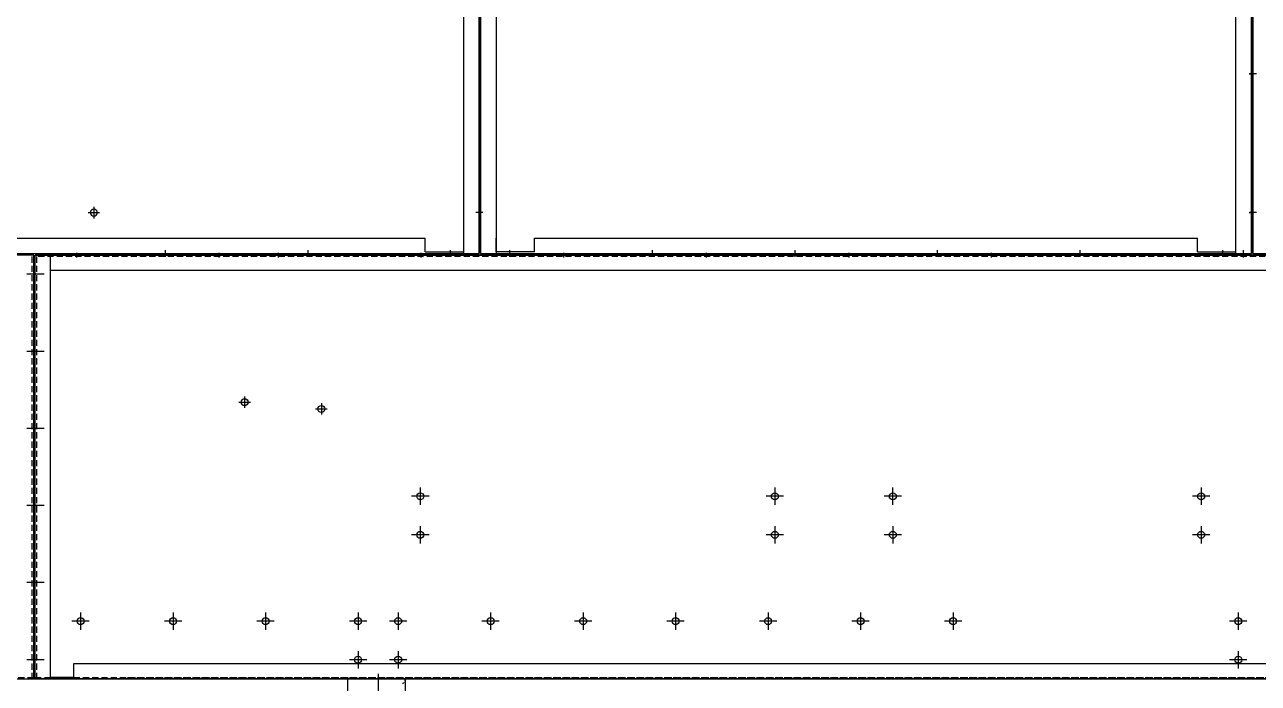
# Model space of a CAD drawing. Header units: millimetres. Extents: x 2905 to 24764, y 2030 to 17488.
# Drawn here: x 9950 to 11550, y 4708 to 5562 of the extents above; entities that cross this region are included whole.
import ezdxf

# ---------------------------------------------------------------- set-up
doc = ezdxf.new("R2010")
doc.units = ezdxf.units.MM
doc.linetypes.add('CENTER', pattern=[65, 60, -2, 1, -2])
doc.linetypes.add('HIDDEN', pattern=[3, 2, -1])
for name, color, linetype in [('CENTER', 1, 'CENTER'), ('냉각탑', 7, 'Continuous'), ('숨은선', 5, 'HIDDEN')]:
    doc.layers.add(name, color=color, linetype=linetype)

# ---------------------------------------------------------------- blocks, each defined once
blk = doc.blocks.new('9가로피스')
at = {"color": 1}
blk.add_line((-4.5, 0), (4.5, 0), dxfattribs=at)
blk = doc.blocks.new('9세로피스')
at = {"rotation": 270}
blk.add_blockref('9가로피스', (0, 0), dxfattribs=at)
blk = doc.blocks.new('9홀')
at = {"color": 1}
for p, q in [((7.5, 0), (-7.5, 0)), ((0, 7.5), (0, -7.5))]:
    blk.add_line(p, q, dxfattribs=at)
blk.add_circle((0, 0), 4.5)
blk = doc.blocks.new('6세로피스')
at = {"color": 1}
blk.add_line((0, 3), (0, -3), dxfattribs=at)
blk = doc.blocks.new('_Dot스')
at = {"color": 1}
blk.add_line((3, 0), (-3, 0), dxfattribs=at)
blk = doc.blocks.new('6가로피스')
blk.add_blockref('_Dot스', (0, 0))

msp = doc.modelspace()

# ---------------------------------------------------------------- linework, layer by layer
for p, q in [((10519.3, 5267.6), (10519.3, 8071.6)), ((10519.3, 5267.6), (10519.3, 8071.6)), ((10539.3, 5318.6), (10539.3, 8071.6)), ((10539.3, 5318.6), (10539.3, 8071.6)), ((10541.2, 8071.6), (10541.2, 5318.6)), ((10541.2, 8071.6), (10541.2, 5318.6)), ((10561.2, 8071.6), (10561.2, 5267.6)), ((10561.2, 8071.6), (10561.2, 5267.6)), ((11521.2, 5265.6), (11521.2, 8071.6)), ((11521.2, 5265.6), (11521.2, 8071.6)), ((11541.2, 5265.6), (11541.2, 8071.6)), ((11541.2, 5265.6), (11541.2, 8071.6)), ((10519.3, 5265.6), (10519.3, 5390.6)), ((10519.3, 5265.6), (10519.3, 5390.6)), ((10539.3, 5265.6), (10539.3, 5390.6)), ((10539.3, 5265.6), (10539.3, 5390.6)), ((10541.2, 5390.6), (10541.2, 5265.6)), ((10541.2, 5390.6), (10541.2, 5265.6)), ((10561.2, 5390.6), (10561.2, 5265.6)), ((10561.2, 5390.6), (10561.2, 5265.6)), ((9609.3, 5285.6), (10469.3, 5285.6)), ((9609.3, 5285.6), (10469.3, 5285.6)), ((10469.3, 5267.6), (10469.3, 5285.6)), ((10469.3, 5267.6), (10469.3, 5285.6)), ((10561.2, 5267.6), (10561.2, 5285.6)), ((10561.2, 5267.6), (10561.2, 5285.6)), ((10611.2, 5285.6), (11471.2, 5285.6)), ((10611.2, 5267.6), (10611.2, 5285.6)), ((10611.2, 5285.6), (11471.2, 5285.6)), ((10611.2, 5267.6), (10611.2, 5285.6)), ((11471.2, 5267.6), (11471.2, 5285.6)), ((11471.2, 5267.6), (11471.2, 5285.6)), ((10469.3, 5267.6), (10519.3, 5267.6)), ((10611.2, 5267.6), (10561.2, 5267.6)), ((10611.2, 5267.6), (10561.2, 5267.6)), ((11471.2, 5267.6), (11521.2, 5267.6)), ((9961.3, 5263.6), (7625.3, 5263.6)), ((9539.3, 5265.6), (10539.3, 5265.6)), ((9539.3, 5265.6), (10539.3, 5265.6)), ((9961.3, 4713.6), (9961.3, 5263.6)), ((9961.3, 5263.6), (9961.3, 4713.6)), ((9961.3, 4713.6), (9961.3, 5263.6)), ((9961.3, 5263.6), (9961.3, 4713.6)), ((12243.2, 5263.6), (9963.2, 5263.6)), ((9983.2, 4713.6), (9983.2, 5263.6)), ((10541.2, 5265.6), (11541.2, 5265.6)), ((10541.2, 5265.6), (11541.2, 5265.6)), ((12223.2, 5243.6), (9983.2, 5243.6)), ((10013.2, 4733.6), (12193.2, 4733.6)), ((10013.2, 4713.6), (10013.2, 4733.6)), ((5343.3, 4713.6), (12243.2, 4713.6)), ((7625.3, 4713.6), (9961.3, 4713.6)), ((9963.2, 4713.6), (12243.2, 4713.6)), ((9963.2, 4713.6), (12243.2, 4713.6)), ((12243.2, 4713.6), (9963.2, 4713.6)), ((10013.2, 4715.6), (9983.2, 4715.6)), ((10083.2, 4713.6), (12243.2, 4713.6)), ((10083.2, 4713.6), (12243.2, 4713.6)), ((12243.2, 4713.6), (10083.2, 4713.6)), ((11549.2, 4713.6), (11499.2, 4713.6))]:
    msp.add_line(p, q)
at = {"color": 7}
for p, q in [((10539.3, 8071.6), (10539.3, 5318.6)), ((10541.2, 8071.6), (10541.2, 5318.6)), ((11541.2, 8071.6), (11541.2, 5265.6)), ((11543.2, 8071.6), (11543.2, 5265.6)), ((10539.3, 5390.6), (10539.3, 5265.6)), ((10541.2, 5390.6), (10541.2, 5265.6)), ((9539.3, 5265.6), (10539.3, 5265.6)), ((9963.2, 5263.6), (12243.2, 5263.6)), ((9963.2, 4713.6), (9963.2, 5263.6)), ((10541.2, 5265.6), (11541.2, 5265.6)), ((11543.2, 5265.6), (12243.2, 5265.6))]:
    msp.add_line(p, q, dxfattribs=at)
at = {"color": 1}
for p, q in [((10016.7, 5266.6), (10016.7, 5260.6)), ((10201.7, 5266.6), (10201.7, 5260.6)), ((10235, 5080.2), (10235, 5065.2)), ((10227.5, 5072.7), (10242.5, 5072.7)), ((10327.1, 5064), (10342.1, 5064)), ((10334.6, 5071.5), (10334.6, 5056.5))]:
    msp.add_line(p, q, dxfattribs=at)
for centre in [(10235, 5072.7), (10334.6, 5064), (10462.9, 4950.6), (10462.9, 4950.6), (10462.9, 4950.6), (10462.9, 4950.6), (10922.9, 4950.6), (10922.9, 4950.6), (11076, 4950.6), (11076, 4950.6), (11476, 4950.6), (11476, 4950.6), (10462.9, 4900.6), (10462.9, 4900.6), (10462.9, 4900.6), (10462.9, 4900.6), (10922.9, 4900.6), (10922.9, 4900.6), (11076, 4900.6), (11076, 4900.6), (11476, 4900.6), (11476, 4900.6), (10022.2, 4788.6), (10022.2, 4788.6), (10142.2, 4788.6), (10142.2, 4788.6), (10262.2, 4788.6), (10262.2, 4788.6), (10382.2, 4788.6), (10382.2, 4788.6), (10434.2, 4788.6), (10434.2, 4788.6), (10554.2, 4788.6), (10554.2, 4788.6), (10674.2, 4788.6), (10674.2, 4788.6), (10794.2, 4788.6), (10794.2, 4788.6), (10914.2, 4788.6), (10914.2, 4788.6), (11034.2, 4788.6), (11034.2, 4788.6), (11154.2, 4788.6), (11154.2, 4788.6), (11524.2, 4788.6), (11524.2, 4788.6), (10382.2, 4738.6), (10382.2, 4738.6), (10434.2, 4738.6), (10434.2, 4738.6), (11524.2, 4738.6), (11524.2, 4738.6)]:
    msp.add_circle(centre, 4.5)
at = {"layer": 'CENTER'}
for p, q in [((9974.9, 5238.6), (9952.4, 5238.6)), ((9974.9, 5238.6), (9952.4, 5238.6)), ((9974.9, 5138.6), (9952.4, 5138.6)), ((9974.9, 5038.6), (9952.4, 5038.6)), ((9974.9, 5038.6), (9952.4, 5038.6)), ((10474.2, 4950.6), (10451.7, 4950.6)), ((10474.2, 4950.6), (10451.7, 4950.6)), ((10474.2, 4950.6), (10451.7, 4950.6)), ((10474.2, 4950.6), (10451.7, 4950.6)), ((10462.9, 4961.8), (10462.9, 4939.3)), ((10462.9, 4961.8), (10462.9, 4939.3)), ((10462.9, 4961.8), (10462.9, 4939.3)), ((10462.9, 4961.8), (10462.9, 4939.3)), ((10462.9, 4961.8), (10462.9, 4939.3)), ((10462.9, 4961.8), (10462.9, 4939.3)), ((10934.2, 4950.6), (10911.7, 4950.6)), ((10934.2, 4950.6), (10911.7, 4950.6)), ((10922.9, 4961.8), (10922.9, 4939.3)), ((10922.9, 4961.8), (10922.9, 4939.3)), ((10922.9, 4961.8), (10922.9, 4939.3)), ((11087.3, 4950.6), (11064.8, 4950.6)), ((11087.3, 4950.6), (11064.8, 4950.6)), ((11087.3, 4950.6), (11064.8, 4950.6)), ((11076, 4939.3), (11076, 4961.8)), ((11076, 4939.3), (11076, 4961.8)), ((11487.3, 4950.6), (11464.8, 4950.6)), ((11487.3, 4950.6), (11464.8, 4950.6)), ((11476, 4961.8), (11476, 4939.3)), ((11476, 4961.8), (11476, 4939.3)), ((11476, 4961.8), (11476, 4939.3)), ((9974.9, 4938.6), (9952.4, 4938.6)), ((9974.9, 4938.6), (9952.4, 4938.6)), ((10474.2, 4900.6), (10451.7, 4900.6)), ((10474.2, 4900.6), (10451.7, 4900.6)), ((10474.2, 4900.6), (10451.7, 4900.6)), ((10474.2, 4900.6), (10451.7, 4900.6)), ((10462.9, 4911.8), (10462.9, 4889.3)), ((10462.9, 4911.8), (10462.9, 4889.3)), ((10462.9, 4911.8), (10462.9, 4889.3)), ((10462.9, 4911.8), (10462.9, 4889.3)), ((10462.9, 4911.8), (10462.9, 4889.3)), ((10462.9, 4911.8), (10462.9, 4889.3)), ((10934.2, 4900.6), (10911.7, 4900.6)), ((10934.2, 4900.6), (10911.7, 4900.6)), ((10922.9, 4911.8), (10922.9, 4889.3)), ((10922.9, 4911.8), (10922.9, 4889.3)), ((10922.9, 4911.8), (10922.9, 4889.3)), ((11087.3, 4900.6), (11064.8, 4900.6)), ((11087.3, 4900.6), (11064.8, 4900.6)), ((11076, 4911.8), (11076, 4889.3)), ((11076, 4911.8), (11076, 4889.3)), ((11076, 4911.8), (11076, 4889.3)), ((11487.3, 4900.6), (11464.8, 4900.6)), ((11487.3, 4900.6), (11464.8, 4900.6)), ((11476, 4911.8), (11476, 4889.3)), ((11476, 4911.8), (11476, 4889.3)), ((11476, 4911.8), (11476, 4889.3)), ((9974.9, 4838.6), (9952.4, 4838.6)), ((9974.9, 4838.6), (9952.4, 4838.6)), ((10033.4, 4788.6), (10010.9, 4788.6)), ((10033.4, 4788.6), (10010.9, 4788.6)), ((10029.7, 4788.6), (10014.7, 4788.6)), ((10029.7, 4788.6), (10014.7, 4788.6)), ((10022.2, 4799.8), (10022.2, 4777.3)), ((10022.2, 4799.8), (10022.2, 4777.3)), ((10022.2, 4799.8), (10022.2, 4777.3)), ((10022.2, 4796.1), (10022.2, 4781.1)), ((10022.2, 4796.1), (10022.2, 4781.1)), ((10022.2, 4796.1), (10022.2, 4781.1)), ((10153.4, 4788.6), (10130.9, 4788.6)), ((10153.4, 4788.6), (10130.9, 4788.6)), ((10149.7, 4788.6), (10134.7, 4788.6)), ((10149.7, 4788.6), (10134.7, 4788.6)), ((10142.2, 4799.8), (10142.2, 4777.3)), ((10142.2, 4799.8), (10142.2, 4777.3)), ((10142.2, 4799.8), (10142.2, 4777.3)), ((10142.2, 4796.1), (10142.2, 4781.1)), ((10142.2, 4796.1), (10142.2, 4781.1)), ((10142.2, 4796.1), (10142.2, 4781.1)), ((10273.4, 4788.6), (10250.9, 4788.6)), ((10273.4, 4788.6), (10250.9, 4788.6)), ((10269.7, 4788.6), (10254.7, 4788.6)), ((10269.7, 4788.6), (10254.7, 4788.6)), ((10262.2, 4799.8), (10262.2, 4777.3)), ((10262.2, 4799.8), (10262.2, 4777.3)), ((10262.2, 4799.8), (10262.2, 4777.3)), ((10262.2, 4796.1), (10262.2, 4781.1)), ((10262.2, 4796.1), (10262.2, 4781.1)), ((10262.2, 4796.1), (10262.2, 4781.1)), ((10393.4, 4788.6), (10370.9, 4788.6)), ((10393.4, 4788.6), (10370.9, 4788.6)), ((10389.7, 4788.6), (10374.7, 4788.6)), ((10389.7, 4788.6), (10374.7, 4788.6)), ((10382.2, 4799.8), (10382.2, 4777.3)), ((10382.2, 4799.8), (10382.2, 4777.3)), ((10382.2, 4799.8), (10382.2, 4777.3)), ((10382.2, 4796.1), (10382.2, 4781.1)), ((10382.2, 4796.1), (10382.2, 4781.1)), ((10382.2, 4796.1), (10382.2, 4781.1)), ((10445.4, 4788.6), (10422.9, 4788.6)), ((10445.4, 4788.6), (10422.9, 4788.6)), ((10441.7, 4788.6), (10426.7, 4788.6)), ((10441.7, 4788.6), (10426.7, 4788.6)), ((10434.2, 4799.8), (10434.2, 4777.3)), ((10434.2, 4799.8), (10434.2, 4777.3)), ((10434.2, 4799.8), (10434.2, 4777.3)), ((10434.2, 4796.1), (10434.2, 4781.1)), ((10434.2, 4796.1), (10434.2, 4781.1)), ((10434.2, 4796.1), (10434.2, 4781.1)), ((10565.4, 4788.6), (10542.9, 4788.6)), ((10565.4, 4788.6), (10542.9, 4788.6)), ((10561.7, 4788.6), (10546.7, 4788.6)), ((10561.7, 4788.6), (10546.7, 4788.6)), ((10554.2, 4799.8), (10554.2, 4777.3)), ((10554.2, 4799.8), (10554.2, 4777.3)), ((10554.2, 4799.8), (10554.2, 4777.3)), ((10554.2, 4796.1), (10554.2, 4781.1)), ((10554.2, 4796.1), (10554.2, 4781.1)), ((10554.2, 4796.1), (10554.2, 4781.1)), ((10685.4, 4788.6), (10662.9, 4788.6)), ((10685.4, 4788.6), (10662.9, 4788.6)), ((10681.7, 4788.6), (10666.7, 4788.6)), ((10681.7, 4788.6), (10666.7, 4788.6)), ((10674.2, 4799.8), (10674.2, 4777.3)), ((10674.2, 4799.8), (10674.2, 4777.3)), ((10674.2, 4799.8), (10674.2, 4777.3)), ((10674.2, 4796.1), (10674.2, 4781.1)), ((10674.2, 4796.1), (10674.2, 4781.1)), ((10674.2, 4796.1), (10674.2, 4781.1)), ((10805.4, 4788.6), (10782.9, 4788.6)), ((10805.4, 4788.6), (10782.9, 4788.6)), ((10801.7, 4788.6), (10786.7, 4788.6)), ((10801.7, 4788.6), (10786.7, 4788.6)), ((10794.2, 4799.8), (10794.2, 4777.3)), ((10794.2, 4799.8), (10794.2, 4777.3)), ((10794.2, 4799.8), (10794.2, 4777.3)), ((10794.2, 4796.1), (10794.2, 4781.1)), ((10794.2, 4796.1), (10794.2, 4781.1)), ((10794.2, 4796.1), (10794.2, 4781.1)), ((10925.4, 4788.6), (10902.9, 4788.6)), ((10925.4, 4788.6), (10902.9, 4788.6)), ((10921.7, 4788.6), (10906.7, 4788.6)), ((10921.7, 4788.6), (10906.7, 4788.6)), ((10914.2, 4799.8), (10914.2, 4777.3)), ((10914.2, 4799.8), (10914.2, 4777.3)), ((10914.2, 4799.8), (10914.2, 4777.3)), ((10914.2, 4796.1), (10914.2, 4781.1)), ((10914.2, 4796.1), (10914.2, 4781.1)), ((10914.2, 4796.1), (10914.2, 4781.1)), ((11045.4, 4788.6), (11022.9, 4788.6)), ((11045.4, 4788.6), (11022.9, 4788.6)), ((11041.7, 4788.6), (11026.7, 4788.6)), ((11041.7, 4788.6), (11026.7, 4788.6)), ((11034.2, 4799.8), (11034.2, 4777.3)), ((11034.2, 4799.8), (11034.2, 4777.3)), ((11034.2, 4799.8), (11034.2, 4777.3)), ((11034.2, 4796.1), (11034.2, 4781.1)), ((11034.2, 4796.1), (11034.2, 4781.1)), ((11034.2, 4796.1), (11034.2, 4781.1)), ((11165.4, 4788.6), (11142.9, 4788.6)), ((11165.4, 4788.6), (11142.9, 4788.6)), ((11161.7, 4788.6), (11146.7, 4788.6)), ((11161.7, 4788.6), (11146.7, 4788.6)), ((11154.2, 4799.8), (11154.2, 4777.3)), ((11154.2, 4799.8), (11154.2, 4777.3)), ((11154.2, 4799.8), (11154.2, 4777.3)), ((11154.2, 4796.1), (11154.2, 4781.1)), ((11154.2, 4796.1), (11154.2, 4781.1)), ((11154.2, 4796.1), (11154.2, 4781.1)), ((11535.4, 4788.6), (11512.9, 4788.6)), ((11535.4, 4788.6), (11512.9, 4788.6)), ((11531.7, 4788.6), (11516.7, 4788.6)), ((11531.7, 4788.6), (11516.7, 4788.6)), ((11524.2, 4799.8), (11524.2, 4777.3)), ((11524.2, 4799.8), (11524.2, 4777.3)), ((11524.2, 4799.8), (11524.2, 4777.3)), ((11524.2, 4796.1), (11524.2, 4781.1)), ((11524.2, 4796.1), (11524.2, 4781.1)), ((11524.2, 4796.1), (11524.2, 4781.1)), ((9974.9, 4738.6), (9952.4, 4738.6)), ((9974.9, 4738.6), (9952.4, 4738.6)), ((10393.4, 4738.6), (10370.9, 4738.6)), ((10393.4, 4738.6), (10370.9, 4738.6)), ((10389.7, 4738.6), (10374.7, 4738.6)), ((10389.7, 4738.6), (10374.7, 4738.6)), ((10382.2, 4749.8), (10382.2, 4727.3)), ((10382.2, 4749.8), (10382.2, 4727.3)), ((10382.2, 4749.8), (10382.2, 4727.3)), ((10382.2, 4746.1), (10382.2, 4731.1)), ((10382.2, 4746.1), (10382.2, 4731.1)), ((10382.2, 4746.1), (10382.2, 4731.1)), ((10445.4, 4738.6), (10422.9, 4738.6)), ((10445.4, 4738.6), (10422.9, 4738.6)), ((10441.7, 4738.6), (10426.7, 4738.6)), ((10441.7, 4738.6), (10426.7, 4738.6)), ((10434.2, 4749.8), (10434.2, 4727.3)), ((10434.2, 4749.8), (10434.2, 4727.3)), ((10434.2, 4749.8), (10434.2, 4727.3)), ((10434.2, 4746.1), (10434.2, 4731.1)), ((10434.2, 4746.1), (10434.2, 4731.1)), ((10434.2, 4746.1), (10434.2, 4731.1)), ((11535.4, 4738.6), (11512.9, 4738.6)), ((11535.4, 4738.6), (11512.9, 4738.6)), ((11531.7, 4738.6), (11516.7, 4738.6)), ((11531.7, 4738.6), (11516.7, 4738.6)), ((11531.7, 4738.6), (11516.7, 4738.6)), ((11531.7, 4738.6), (11516.7, 4738.6)), ((11524.2, 4749.8), (11524.2, 4727.3)), ((11524.2, 4749.8), (11524.2, 4727.3)), ((11524.2, 4749.8), (11524.2, 4727.3)), ((11524.2, 4746.1), (11524.2, 4731.1)), ((11524.2, 4746.1), (11524.2, 4731.1)), ((11524.2, 4746.1), (11524.2, 4731.1)), ((11524.2, 4746.1), (11524.2, 4731.1)), ((10408.3, 4720.3), (10408.3, 4551.6))]:
    msp.add_line(p, q, dxfattribs=at)
at = {"layer": '냉각탑'}
for p, q in [((10368.3, 4713.6), (10443.3, 4713.6)), ((10443.3, 4713.6), (10368.3, 4713.6)), ((10368.3, 4713.6), (10368.3, 4563.6)), ((10443.3, 4711.9), (10443.3, 4713.6)), ((10443.3, 4713.6), (10443.3, 4563.6))]:
    msp.add_line(p, q, dxfattribs=at)
at = {"layer": '숨은선', "ltscale": 4}
for p, q in [((9959.3, 4713.6), (9959.3, 5263.6)), ((12243.2, 5261.6), (9963.2, 5261.6)), ((9965.2, 4713.6), (9965.2, 5263.6)), ((7625.3, 4715.6), (9961.3, 4715.6)), ((9963.2, 4715.6), (9983.2, 4715.6)), ((10013.2, 4715.6), (12243.2, 4715.6)), ((10013.2, 4715.6), (12243.2, 4715.6)), ((10083.2, 4715.6), (12243.2, 4715.6)), ((10083.2, 4715.6), (12243.2, 4715.6))]:
    msp.add_line(p, q, dxfattribs=at)
at = {"layer": '숨은선', "ltscale": 0.2}
msp.add_arc((10439.3, 4711.9), 4, 275, 0, dxfattribs=at)

# ---------------------------------------------------------------- block references
at = {"xscale": -1}
for name, p in [('6가로피스', (11541.2, 5498.6)), ('9가로피스', (11543.2, 5498.6)), ('9홀', (10039.3, 5318.6)), ('9가로피스', (10539.3, 5318.6)), ('6가로피스', (11541.2, 5318.6)), ('9가로피스', (11543.2, 5318.6)), ('9세로피스', (10131.8, 5265.6)), ('6세로피스', (10278.7, 5263.6)), ('9세로피스', (10316.8, 5265.6)), ('6세로피스', (10463.7, 5263.6)), ('9세로피스', (10501.8, 5265.6)), ('9세로피스', (10578.7, 5265.6)), ('6세로피스', (10648.7, 5263.6)), ('9세로피스', (10763.7, 5265.6)), ('6세로피스', (10833.7, 5263.6)), ('9세로피스', (10948.7, 5265.6)), ('6세로피스', (11018.7, 5263.6)), ('9세로피스', (11133.7, 5265.6)), ('6세로피스', (11203.7, 5263.6)), ('9세로피스', (11318.7, 5265.6)), ('9세로피스', (11503.7, 5265.6)), ('9세로피스', (11530.7, 5265.6)), ('6세로피스', (11530.7, 5263.6))]:
    msp.add_blockref(name, p, dxfattribs=at)
for p in [(10541.2, 5318.6), (9961.3, 5238.6), (9961.3, 5138.6), (9961.3, 5038.6), (9961.3, 4938.6), (9961.3, 4838.6), (9961.3, 4738.6)]:
    msp.add_blockref('6가로피스', p)

doc.saveas('drawing.dxf')
